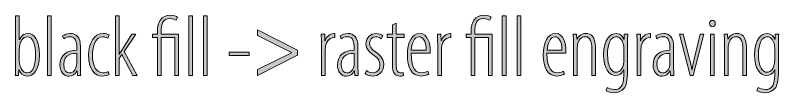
# Model space of a CAD drawing. Header units: inches. Extents: x 7 to 387, y -180 to -7.
# Drawn here: x 345.94 to 377.49, y -166.28 to -163.07 of the extents above; entities that cross this region are included whole.
import ezdxf

# ---------------------------------------------------------------- set-up
doc = ezdxf.new("R2010")
doc.units = ezdxf.units.IN
doc.header["$MEASUREMENT"] = 0
doc.layers.add('Layer 1', color=7, linetype='Continuous')

# ---------------------------------------------------------------- blocks, each defined once
blk = doc.blocks.new('block 222')
at = {"layer": 'Layer 1', "true_color": 0xffffff}
h = blk.add_hatch(color=7, dxfattribs=at)
h.dxf.hatch_style = 2
edge = h.paths.add_edge_path()
edge.add_spline(control_points=[(345.938, -165.564), (345.941, -165.499), (345.952, -165.299), (345.952, -165.214), (345.952, -165.214), (345.952, -163.094), (345.952, -163.094), (345.952, -163.094), (346.105, -163.094), (346.105, -163.094), (346.105, -163.094), (346.105, -164.068), (346.105, -164.068), (346.105, -164.068), (346.112, -164.068), (346.112, -164.068), (346.205, -163.868), (346.344, -163.822), (346.476, -163.822), (346.705, -163.822), (346.937, -164.082), (346.937, -164.707), (346.937, -165.339), (346.669, -165.592), (346.441, -165.592), (346.233, -165.592), (346.148, -165.456), (346.098, -165.324), (346.098, -165.324), (346.084, -165.324), (346.084, -165.324), (346.084, -165.324), (346.069, -165.564), (346.069, -165.564), (346.069, -165.564), (345.938, -165.564), (345.938, -165.564)], knot_values=[0, 0, 0, 0, 1, 1, 1, 2, 2, 2, 3, 3, 3, 4, 4, 4, 5, 5, 5, 6, 6, 6, 7, 7, 7, 8, 8, 8, 9, 9, 9, 10, 10, 10, 11, 11, 11, 12, 12, 12, 12], degree=3, periodic=1)
edge = h.paths.add_edge_path()
edge.add_spline(control_points=[(346.105, -164.964), (346.105, -165), (346.105, -165.035), (346.112, -165.067), (346.191, -165.403), (346.341, -165.456), (346.43, -165.456), (346.69, -165.456), (346.776, -165.092), (346.776, -164.707), (346.776, -164.332), (346.687, -163.958), (346.423, -163.958), (346.262, -163.958), (346.13, -164.168), (346.109, -164.357), (346.105, -164.4), (346.105, -164.439), (346.105, -164.482), (346.105, -164.482), (346.105, -164.964), (346.105, -164.964)], knot_values=[0, 0, 0, 0, 1, 1, 1, 2, 2, 2, 3, 3, 3, 4, 4, 4, 5, 5, 5, 6, 6, 6, 7, 7, 7, 7], degree=3, periodic=1)
h = blk.add_hatch(color=7, dxfattribs=at)
h.dxf.hatch_style = 2
h.paths.add_polyline_path([(347.272, -163.094), (347.425, -163.094), (347.425, -165.564), (347.272, -165.564)])
h = blk.add_hatch(color=7, dxfattribs=at)
h.dxf.hatch_style = 2
edge = h.paths.add_edge_path()
edge.add_spline(control_points=[(350.234, -164.675), (350.234, -164.675), (350.241, -164.675), (350.241, -164.675), (350.273, -164.625), (350.305, -164.564), (350.337, -164.511), (350.337, -164.511), (350.751, -163.85), (350.751, -163.85), (350.751, -163.85), (350.919, -163.85), (350.919, -163.85), (350.919, -163.85), (350.444, -164.571), (350.444, -164.571), (350.444, -164.571), (350.973, -165.564), (350.973, -165.564), (350.973, -165.564), (350.798, -165.564), (350.798, -165.564), (350.798, -165.564), (350.344, -164.689), (350.344, -164.689), (350.344, -164.689), (350.234, -164.857), (350.234, -164.857), (350.234, -164.857), (350.234, -165.564), (350.234, -165.564), (350.234, -165.564), (350.08, -165.564), (350.08, -165.564), (350.08, -165.564), (350.08, -163.094), (350.08, -163.094), (350.08, -163.094), (350.234, -163.094), (350.234, -163.094), (350.234, -163.094), (350.234, -164.675), (350.234, -164.675)], knot_values=[0, 0, 0, 0, 1, 1, 1, 2, 2, 2, 3, 3, 3, 4, 4, 4, 5, 5, 5, 6, 6, 6, 7, 7, 7, 8, 8, 8, 9, 9, 9, 10, 10, 10, 11, 11, 11, 12, 12, 12, 13, 13, 13, 14, 14, 14, 14], degree=3, periodic=1)
h = blk.add_hatch(color=7, dxfattribs=at)
h.dxf.hatch_style = 2
edge = h.paths.add_edge_path()
edge.add_spline(control_points=[(351.815, -165.564), (351.815, -165.564), (351.815, -163.983), (351.815, -163.983), (351.815, -163.983), (351.607, -163.983), (351.607, -163.983), (351.607, -163.983), (351.607, -163.85), (351.607, -163.85), (351.607, -163.85), (351.815, -163.85), (351.815, -163.85), (351.815, -163.85), (351.815, -163.722), (351.815, -163.722), (351.815, -163.362), (351.968, -163.065), (352.353, -163.065), (352.486, -163.065), (352.6, -163.115), (352.643, -163.155), (352.643, -163.155), (352.586, -163.276), (352.586, -163.276), (352.539, -163.247), (352.439, -163.201), (352.329, -163.201), (352.036, -163.201), (351.968, -163.422), (351.968, -163.747), (351.968, -163.747), (351.968, -163.85), (351.968, -163.85), (351.968, -163.85), (352.685, -163.85), (352.685, -163.85), (352.685, -163.85), (352.685, -165.564), (352.685, -165.564), (352.685, -165.564), (352.532, -165.564), (352.532, -165.564), (352.532, -165.564), (352.532, -163.983), (352.532, -163.983), (352.532, -163.983), (351.968, -163.983), (351.968, -163.983), (351.968, -163.983), (351.968, -165.564), (351.968, -165.564), (351.968, -165.564), (351.815, -165.564), (351.815, -165.564)], knot_values=[0, 0, 0, 0, 1, 1, 1, 2, 2, 2, 3, 3, 3, 4, 4, 4, 5, 5, 5, 6, 6, 6, 7, 7, 7, 8, 8, 8, 9, 9, 9, 10, 10, 10, 11, 11, 11, 12, 12, 12, 13, 13, 13, 14, 14, 14, 15, 15, 15, 16, 16, 16, 17, 17, 17, 18, 18, 18, 18], degree=3, periodic=1)
h = blk.add_hatch(color=7, dxfattribs=at)
h.dxf.hatch_style = 2
h.paths.add_polyline_path([(353.106, -163.094), (353.26, -163.094), (353.26, -165.564), (353.106, -165.564)])
h = blk.add_hatch(color=7, dxfattribs=at)
h.dxf.hatch_style = 2
h.paths.add_polyline_path([(353.716, -163.094), (353.87, -163.094), (353.87, -165.564), (353.716, -165.564)])
h = blk.add_hatch(color=7, dxfattribs=at)
h.dxf.hatch_style = 2
edge = h.paths.add_edge_path()
edge.add_spline(control_points=[(364.775, -165.564), (364.775, -165.564), (364.775, -163.983), (364.775, -163.983), (364.775, -163.983), (364.568, -163.983), (364.568, -163.983), (364.568, -163.983), (364.568, -163.85), (364.568, -163.85), (364.568, -163.85), (364.775, -163.85), (364.775, -163.85), (364.775, -163.85), (364.775, -163.722), (364.775, -163.722), (364.775, -163.362), (364.928, -163.065), (365.314, -163.065), (365.446, -163.065), (365.56, -163.115), (365.603, -163.155), (365.603, -163.155), (365.546, -163.276), (365.546, -163.276), (365.499, -163.247), (365.399, -163.201), (365.289, -163.201), (364.996, -163.201), (364.928, -163.422), (364.928, -163.747), (364.928, -163.747), (364.928, -163.85), (364.928, -163.85), (364.928, -163.85), (365.646, -163.85), (365.646, -163.85), (365.646, -163.85), (365.646, -165.564), (365.646, -165.564), (365.646, -165.564), (365.492, -165.564), (365.492, -165.564), (365.492, -165.564), (365.492, -163.983), (365.492, -163.983), (365.492, -163.983), (364.928, -163.983), (364.928, -163.983), (364.928, -163.983), (364.928, -165.564), (364.928, -165.564), (364.928, -165.564), (364.775, -165.564), (364.775, -165.564)], knot_values=[0, 0, 0, 0, 1, 1, 1, 2, 2, 2, 3, 3, 3, 4, 4, 4, 5, 5, 5, 6, 6, 6, 7, 7, 7, 8, 8, 8, 9, 9, 9, 10, 10, 10, 11, 11, 11, 12, 12, 12, 13, 13, 13, 14, 14, 14, 15, 15, 15, 16, 16, 16, 17, 17, 17, 18, 18, 18, 18], degree=3, periodic=1)
h = blk.add_hatch(color=7, dxfattribs=at)
h.dxf.hatch_style = 2
h.paths.add_polyline_path([(366.066, -163.094), (366.22, -163.094), (366.22, -165.564), (366.066, -165.564)])
h = blk.add_hatch(color=7, dxfattribs=at)
h.dxf.hatch_style = 2
h.paths.add_polyline_path([(366.677, -163.094), (366.83, -163.094), (366.83, -165.564), (366.677, -165.564)])
h = blk.add_hatch(color=7, dxfattribs=at)
h.dxf.hatch_style = 2
edge = h.paths.add_edge_path()
edge.add_spline(control_points=[(361.681, -163.397), (361.681, -163.397), (361.681, -163.85), (361.681, -163.85), (361.681, -163.85), (362.006, -163.85), (362.006, -163.85), (362.006, -163.85), (362.006, -163.983), (362.006, -163.983), (362.006, -163.983), (361.681, -163.983), (361.681, -163.983), (361.681, -163.983), (361.681, -165.15), (361.681, -165.15), (361.681, -165.389), (361.759, -165.453), (361.863, -165.453), (361.906, -165.453), (361.942, -165.449), (361.967, -165.442), (361.967, -165.442), (361.984, -165.56), (361.984, -165.56), (361.945, -165.578), (361.902, -165.585), (361.831, -165.585), (361.738, -165.585), (361.656, -165.556), (361.603, -165.485), (361.549, -165.414), (361.528, -165.31), (361.528, -165.092), (361.528, -165.092), (361.528, -163.983), (361.528, -163.983), (361.528, -163.983), (361.313, -163.983), (361.313, -163.983), (361.313, -163.983), (361.313, -163.85), (361.313, -163.85), (361.313, -163.85), (361.528, -163.85), (361.528, -163.85), (361.528, -163.85), (361.528, -163.458), (361.528, -163.458), (361.528, -163.458), (361.681, -163.397), (361.681, -163.397)], knot_values=[0, 0, 0, 0, 1, 1, 1, 2, 2, 2, 3, 3, 3, 4, 4, 4, 5, 5, 5, 6, 6, 6, 7, 7, 7, 8, 8, 8, 9, 9, 9, 10, 10, 10, 11, 11, 11, 12, 12, 12, 13, 13, 13, 14, 14, 14, 15, 15, 15, 16, 16, 16, 17, 17, 17, 17], degree=3, periodic=1)
h = blk.add_hatch(color=7, dxfattribs=at)
h.dxf.hatch_style = 2
edge = h.paths.add_edge_path()
edge.add_spline(control_points=[(374.866, -163.412), (374.866, -163.494), (374.827, -163.544), (374.745, -163.544), (374.68, -163.544), (374.634, -163.494), (374.634, -163.412), (374.634, -163.333), (374.68, -163.279), (374.748, -163.279), (374.827, -163.279), (374.866, -163.333), (374.866, -163.412)], knot_values=[0, 0, 0, 0, 1, 1, 1, 2, 2, 2, 3, 3, 3, 4, 4, 4, 4], degree=3, periodic=1)
h.paths.add_polyline_path([(374.673, -165.564), (374.673, -163.85), (374.827, -163.85), (374.827, -165.564)])
h = blk.add_hatch(color=7, dxfattribs=at)
h.dxf.hatch_style = 2
h.paths.add_polyline_path([(357.599, -164.714), (355.943, -165.564), (355.943, -165.317), (357.349, -164.618), (357.349, -164.611), (355.943, -163.911), (355.943, -163.665), (357.599, -164.514)])
h = blk.add_hatch(color=7, dxfattribs=at)
h.dxf.hatch_style = 2
edge = h.paths.add_edge_path()
edge.add_spline(control_points=[(348.503, -165.564), (348.503, -165.564), (348.489, -165.374), (348.489, -165.374), (348.489, -165.374), (348.478, -165.374), (348.478, -165.374), (348.414, -165.507), (348.303, -165.592), (348.157, -165.592), (347.946, -165.592), (347.779, -165.414), (347.779, -165.121), (347.779, -164.707), (348.089, -164.514), (348.478, -164.511), (348.478, -164.511), (348.478, -164.446), (348.478, -164.446), (348.478, -164.154), (348.432, -163.958), (348.182, -163.958), (348.097, -163.958), (348.007, -163.99), (347.939, -164.04), (347.939, -164.04), (347.896, -163.922), (347.896, -163.922), (347.954, -163.872), (348.086, -163.822), (348.214, -163.822), (348.446, -163.822), (348.632, -163.958), (348.632, -164.368), (348.632, -164.368), (348.632, -165.178), (348.632, -165.178), (348.632, -165.303), (348.632, -165.456), (348.646, -165.564), (348.646, -165.564), (348.503, -165.564), (348.503, -165.564)], knot_values=[0, 0, 0, 0, 1, 1, 1, 2, 2, 2, 3, 3, 3, 4, 4, 4, 5, 5, 5, 6, 6, 6, 7, 7, 7, 8, 8, 8, 9, 9, 9, 10, 10, 10, 11, 11, 11, 12, 12, 12, 13, 13, 13, 14, 14, 14, 14], degree=3, periodic=1)
edge = h.paths.add_edge_path()
edge.add_spline(control_points=[(348.478, -164.643), (348.346, -164.643), (347.939, -164.654), (347.939, -165.11), (347.939, -165.367), (348.064, -165.456), (348.179, -165.456), (348.325, -165.456), (348.439, -165.339), (348.471, -165.132), (348.478, -165.092), (348.478, -165.053), (348.478, -165.021), (348.478, -165.021), (348.478, -164.643), (348.478, -164.643)], knot_values=[0, 0, 0, 0, 1, 1, 1, 2, 2, 2, 3, 3, 3, 4, 4, 4, 5, 5, 5, 5], degree=3, periodic=1)
h = blk.add_hatch(color=7, dxfattribs=at)
h.dxf.hatch_style = 2
edge = h.paths.add_edge_path()
edge.add_spline(control_points=[(349.816, -165.514), (349.749, -165.556), (349.652, -165.585), (349.538, -165.585), (349.202, -165.585), (348.967, -165.282), (348.967, -164.711), (348.967, -164.243), (349.178, -163.822), (349.577, -163.822), (349.659, -163.822), (349.759, -163.847), (349.813, -163.883), (349.813, -163.883), (349.763, -164.018), (349.763, -164.018), (349.727, -163.997), (349.652, -163.961), (349.552, -163.961), (349.245, -163.961), (349.128, -164.361), (349.128, -164.721), (349.128, -165.178), (349.295, -165.449), (349.567, -165.449), (349.645, -165.449), (349.713, -165.431), (349.781, -165.396), (349.781, -165.396), (349.816, -165.514), (349.816, -165.514)], knot_values=[0, 0, 0, 0, 1, 1, 1, 2, 2, 2, 3, 3, 3, 4, 4, 4, 5, 5, 5, 6, 6, 6, 7, 7, 7, 8, 8, 8, 9, 9, 9, 10, 10, 10, 10], degree=3, periodic=1)
h = blk.add_hatch(color=7, dxfattribs=at)
h.dxf.hatch_style = 2
edge = h.paths.add_edge_path()
edge.add_spline(control_points=[(358.594, -164.247), (358.594, -164.118), (358.584, -163.958), (358.58, -163.85), (358.58, -163.85), (358.726, -163.85), (358.726, -163.85), (358.726, -163.85), (358.734, -164.129), (358.734, -164.129), (358.734, -164.129), (358.741, -164.129), (358.741, -164.129), (358.784, -163.979), (358.933, -163.822), (359.112, -163.822), (359.123, -163.822), (359.133, -163.822), (359.144, -163.822), (359.144, -163.822), (359.144, -163.99), (359.144, -163.99), (359.137, -163.99), (359.126, -163.99), (359.115, -163.99), (358.894, -163.99), (358.766, -164.207), (358.752, -164.418), (358.748, -164.468), (358.748, -164.514), (358.748, -164.564), (358.748, -164.564), (358.748, -165.564), (358.748, -165.564), (358.748, -165.564), (358.594, -165.564), (358.594, -165.564), (358.594, -165.564), (358.594, -164.247), (358.594, -164.247)], knot_values=[0, 0, 0, 0, 1, 1, 1, 2, 2, 2, 3, 3, 3, 4, 4, 4, 5, 5, 5, 6, 6, 6, 7, 7, 7, 8, 8, 8, 9, 9, 9, 10, 10, 10, 11, 11, 11, 12, 12, 12, 13, 13, 13, 13], degree=3, periodic=1)
h = blk.add_hatch(color=7, dxfattribs=at)
h.dxf.hatch_style = 2
edge = h.paths.add_edge_path()
edge.add_spline(control_points=[(359.972, -165.564), (359.972, -165.564), (359.958, -165.374), (359.958, -165.374), (359.958, -165.374), (359.947, -165.374), (359.947, -165.374), (359.883, -165.507), (359.772, -165.592), (359.626, -165.592), (359.415, -165.592), (359.248, -165.414), (359.248, -165.121), (359.248, -164.707), (359.558, -164.514), (359.947, -164.511), (359.947, -164.511), (359.947, -164.446), (359.947, -164.446), (359.947, -164.154), (359.901, -163.958), (359.651, -163.958), (359.565, -163.958), (359.476, -163.99), (359.408, -164.04), (359.408, -164.04), (359.365, -163.922), (359.365, -163.922), (359.422, -163.872), (359.554, -163.822), (359.683, -163.822), (359.915, -163.822), (360.1, -163.958), (360.1, -164.368), (360.1, -164.368), (360.1, -165.178), (360.1, -165.178), (360.1, -165.303), (360.1, -165.456), (360.114, -165.564), (360.114, -165.564), (359.972, -165.564), (359.972, -165.564)], knot_values=[0, 0, 0, 0, 1, 1, 1, 2, 2, 2, 3, 3, 3, 4, 4, 4, 5, 5, 5, 6, 6, 6, 7, 7, 7, 8, 8, 8, 9, 9, 9, 10, 10, 10, 11, 11, 11, 12, 12, 12, 13, 13, 13, 14, 14, 14, 14], degree=3, periodic=1)
edge = h.paths.add_edge_path()
edge.add_spline(control_points=[(359.947, -164.643), (359.815, -164.643), (359.408, -164.654), (359.408, -165.11), (359.408, -165.367), (359.533, -165.456), (359.647, -165.456), (359.793, -165.456), (359.908, -165.339), (359.94, -165.132), (359.947, -165.092), (359.947, -165.053), (359.947, -165.021), (359.947, -165.021), (359.947, -164.643), (359.947, -164.643)], knot_values=[0, 0, 0, 0, 1, 1, 1, 2, 2, 2, 3, 3, 3, 4, 4, 4, 5, 5, 5, 5], degree=3, periodic=1)
h = blk.add_hatch(color=7, dxfattribs=at)
h.dxf.hatch_style = 2
edge = h.paths.add_edge_path()
edge.add_spline(control_points=[(360.453, -165.36), (360.511, -165.399), (360.603, -165.449), (360.71, -165.449), (360.889, -165.449), (361.007, -165.328), (361.007, -165.139), (361.007, -164.985), (360.96, -164.871), (360.775, -164.739), (360.585, -164.604), (360.429, -164.475), (360.429, -164.254), (360.429, -163.993), (360.628, -163.822), (360.846, -163.822), (360.974, -163.822), (361.067, -163.872), (361.125, -163.915), (361.125, -163.915), (361.056, -164.04), (361.056, -164.04), (360.992, -163.99), (360.925, -163.958), (360.835, -163.958), (360.671, -163.958), (360.582, -164.09), (360.582, -164.222), (360.582, -164.361), (360.628, -164.439), (360.803, -164.568), (360.967, -164.686), (361.164, -164.828), (361.164, -165.096), (361.164, -165.435), (360.939, -165.585), (360.703, -165.585), (360.589, -165.585), (360.468, -165.546), (360.396, -165.485), (360.396, -165.485), (360.453, -165.36), (360.453, -165.36)], knot_values=[0, 0, 0, 0, 1, 1, 1, 2, 2, 2, 3, 3, 3, 4, 4, 4, 5, 5, 5, 6, 6, 6, 7, 7, 7, 8, 8, 8, 9, 9, 9, 10, 10, 10, 11, 11, 11, 12, 12, 12, 13, 13, 13, 14, 14, 14, 14], degree=3, periodic=1)
h = blk.add_hatch(color=7, dxfattribs=at)
h.dxf.hatch_style = 2
edge = h.paths.add_edge_path()
edge.add_spline(control_points=[(362.298, -164.643), (362.298, -165.332), (362.537, -165.449), (362.73, -165.449), (362.841, -165.449), (362.93, -165.421), (362.987, -165.381), (362.987, -165.381), (363.023, -165.499), (363.023, -165.499), (362.941, -165.556), (362.816, -165.585), (362.702, -165.585), (362.327, -165.585), (362.141, -165.232), (362.141, -164.714), (362.141, -164.172), (362.338, -163.822), (362.651, -163.822), (362.99, -163.822), (363.083, -164.239), (363.083, -164.543), (363.083, -164.575), (363.083, -164.607), (363.083, -164.643), (363.083, -164.643), (362.298, -164.643), (362.298, -164.643)], knot_values=[0, 0, 0, 0, 1, 1, 1, 2, 2, 2, 3, 3, 3, 4, 4, 4, 5, 5, 5, 6, 6, 6, 7, 7, 7, 8, 8, 8, 9, 9, 9, 9], degree=3, periodic=1)
edge = h.paths.add_edge_path()
edge.add_spline(control_points=[(362.919, -164.518), (362.926, -164.097), (362.751, -163.958), (362.627, -163.958), (362.427, -163.958), (362.32, -164.243), (362.302, -164.518), (362.302, -164.518), (362.919, -164.518), (362.919, -164.518)], knot_values=[0, 0, 0, 0, 1, 1, 1, 2, 2, 2, 3, 3, 3, 3], degree=3, periodic=1)
h = blk.add_hatch(color=7, dxfattribs=at)
h.dxf.hatch_style = 2
edge = h.paths.add_edge_path()
edge.add_spline(control_points=[(363.394, -164.247), (363.394, -164.118), (363.383, -163.958), (363.38, -163.85), (363.38, -163.85), (363.526, -163.85), (363.526, -163.85), (363.526, -163.85), (363.533, -164.129), (363.533, -164.129), (363.533, -164.129), (363.54, -164.129), (363.54, -164.129), (363.583, -163.979), (363.733, -163.822), (363.911, -163.822), (363.922, -163.822), (363.933, -163.822), (363.943, -163.822), (363.943, -163.822), (363.943, -163.99), (363.943, -163.99), (363.936, -163.99), (363.925, -163.99), (363.915, -163.99), (363.694, -163.99), (363.565, -164.207), (363.551, -164.418), (363.547, -164.468), (363.547, -164.514), (363.547, -164.564), (363.547, -164.564), (363.547, -165.564), (363.547, -165.564), (363.547, -165.564), (363.394, -165.564), (363.394, -165.564), (363.394, -165.564), (363.394, -164.247), (363.394, -164.247)], knot_values=[0, 0, 0, 0, 1, 1, 1, 2, 2, 2, 3, 3, 3, 4, 4, 4, 5, 5, 5, 6, 6, 6, 7, 7, 7, 8, 8, 8, 9, 9, 9, 10, 10, 10, 11, 11, 11, 12, 12, 12, 13, 13, 13, 13], degree=3, periodic=1)
h = blk.add_hatch(color=7, dxfattribs=at)
h.dxf.hatch_style = 2
edge = h.paths.add_edge_path()
edge.add_spline(control_points=[(367.911, -164.643), (367.911, -165.332), (368.15, -165.449), (368.343, -165.449), (368.454, -165.449), (368.543, -165.421), (368.6, -165.381), (368.6, -165.381), (368.636, -165.499), (368.636, -165.499), (368.554, -165.556), (368.429, -165.585), (368.314, -165.585), (367.94, -165.585), (367.754, -165.232), (367.754, -164.714), (367.754, -164.172), (367.951, -163.822), (368.265, -163.822), (368.604, -163.822), (368.697, -164.239), (368.697, -164.543), (368.697, -164.575), (368.697, -164.607), (368.697, -164.643), (368.697, -164.643), (367.911, -164.643), (367.911, -164.643)], knot_values=[0, 0, 0, 0, 1, 1, 1, 2, 2, 2, 3, 3, 3, 4, 4, 4, 5, 5, 5, 6, 6, 6, 7, 7, 7, 8, 8, 8, 9, 9, 9, 9], degree=3, periodic=1)
edge = h.paths.add_edge_path()
edge.add_spline(control_points=[(368.532, -164.518), (368.539, -164.097), (368.365, -163.958), (368.24, -163.958), (368.04, -163.958), (367.933, -164.243), (367.915, -164.518), (367.915, -164.518), (368.532, -164.518), (368.532, -164.518)], knot_values=[0, 0, 0, 0, 1, 1, 1, 2, 2, 2, 3, 3, 3, 3], degree=3, periodic=1)
h = blk.add_hatch(color=7, dxfattribs=at)
h.dxf.hatch_style = 2
edge = h.paths.add_edge_path()
edge.add_spline(control_points=[(369.01, -164.247), (369.01, -164.036), (368.999, -163.972), (368.996, -163.85), (368.996, -163.85), (369.135, -163.85), (369.135, -163.85), (369.135, -163.85), (369.142, -164.061), (369.142, -164.061), (369.142, -164.061), (369.15, -164.061), (369.15, -164.061), (369.214, -163.922), (369.346, -163.822), (369.528, -163.822), (369.71, -163.822), (369.917, -163.943), (369.917, -164.379), (369.917, -164.379), (369.917, -165.564), (369.917, -165.564), (369.917, -165.564), (369.763, -165.564), (369.763, -165.564), (369.763, -165.564), (369.763, -164.439), (369.763, -164.439), (369.763, -164.197), (369.72, -163.954), (369.481, -163.954), (369.342, -163.954), (369.207, -164.075), (369.171, -164.311), (369.164, -164.357), (369.164, -164.407), (369.164, -164.461), (369.164, -164.461), (369.164, -165.564), (369.164, -165.564), (369.164, -165.564), (369.01, -165.564), (369.01, -165.564), (369.01, -165.564), (369.01, -164.247), (369.01, -164.247)], knot_values=[0, 0, 0, 0, 1, 1, 1, 2, 2, 2, 3, 3, 3, 4, 4, 4, 5, 5, 5, 6, 6, 6, 7, 7, 7, 8, 8, 8, 9, 9, 9, 10, 10, 10, 11, 11, 11, 12, 12, 12, 13, 13, 13, 14, 14, 14, 15, 15, 15, 15], degree=3, periodic=1)
h = blk.add_hatch(color=7, dxfattribs=at)
h.dxf.hatch_style = 2
edge = h.paths.add_edge_path()
edge.add_spline(control_points=[(371.251, -163.85), (371.248, -163.943), (371.237, -164.079), (371.237, -164.379), (371.237, -164.379), (371.237, -165.324), (371.237, -165.324), (371.237, -165.828), (371.187, -165.981), (371.091, -166.099), (371.002, -166.213), (370.851, -166.277), (370.698, -166.277), (370.559, -166.277), (370.424, -166.238), (370.352, -166.192), (370.352, -166.192), (370.402, -166.063), (370.402, -166.063), (370.459, -166.095), (370.577, -166.142), (370.716, -166.142), (370.923, -166.142), (371.084, -166.017), (371.084, -165.549), (371.084, -165.549), (371.084, -165.332), (371.084, -165.332), (371.084, -165.332), (371.076, -165.332), (371.076, -165.332), (371.02, -165.481), (370.891, -165.564), (370.737, -165.564), (370.484, -165.564), (370.252, -165.271), (370.252, -164.707), (370.252, -164.036), (370.555, -163.822), (370.769, -163.822), (370.98, -163.822), (371.048, -163.972), (371.091, -164.054), (371.091, -164.054), (371.098, -164.054), (371.098, -164.054), (371.098, -164.054), (371.105, -163.85), (371.105, -163.85), (371.105, -163.85), (371.251, -163.85), (371.251, -163.85)], knot_values=[0, 0, 0, 0, 1, 1, 1, 2, 2, 2, 3, 3, 3, 4, 4, 4, 5, 5, 5, 6, 6, 6, 7, 7, 7, 8, 8, 8, 9, 9, 9, 10, 10, 10, 11, 11, 11, 12, 12, 12, 13, 13, 13, 14, 14, 14, 15, 15, 15, 16, 16, 16, 17, 17, 17, 17], degree=3, periodic=1)
edge = h.paths.add_edge_path()
edge.add_spline(control_points=[(371.084, -164.418), (371.084, -164.375), (371.084, -164.332), (371.073, -164.293), (371.037, -164.15), (370.966, -163.958), (370.763, -163.958), (370.545, -163.958), (370.413, -164.25), (370.413, -164.693), (370.413, -165.207), (370.58, -165.428), (370.766, -165.428), (370.866, -165.428), (371.002, -165.385), (371.069, -165.107), (371.084, -165.042), (371.084, -164.989), (371.084, -164.939), (371.084, -164.939), (371.084, -164.418), (371.084, -164.418)], knot_values=[0, 0, 0, 0, 1, 1, 1, 2, 2, 2, 3, 3, 3, 4, 4, 4, 5, 5, 5, 6, 6, 6, 7, 7, 7, 7], degree=3, periodic=1)
h = blk.add_hatch(color=7, dxfattribs=at)
h.dxf.hatch_style = 2
edge = h.paths.add_edge_path()
edge.add_spline(control_points=[(371.64, -164.247), (371.64, -164.118), (371.629, -163.958), (371.626, -163.85), (371.626, -163.85), (371.772, -163.85), (371.772, -163.85), (371.772, -163.85), (371.78, -164.129), (371.78, -164.129), (371.78, -164.129), (371.786, -164.129), (371.786, -164.129), (371.829, -163.979), (371.979, -163.822), (372.158, -163.822), (372.168, -163.822), (372.179, -163.822), (372.19, -163.822), (372.19, -163.822), (372.19, -163.99), (372.19, -163.99), (372.183, -163.99), (372.172, -163.99), (372.161, -163.99), (371.94, -163.99), (371.811, -164.207), (371.797, -164.418), (371.794, -164.468), (371.794, -164.514), (371.794, -164.564), (371.794, -164.564), (371.794, -165.564), (371.794, -165.564), (371.794, -165.564), (371.64, -165.564), (371.64, -165.564), (371.64, -165.564), (371.64, -164.247), (371.64, -164.247)], knot_values=[0, 0, 0, 0, 1, 1, 1, 2, 2, 2, 3, 3, 3, 4, 4, 4, 5, 5, 5, 6, 6, 6, 7, 7, 7, 8, 8, 8, 9, 9, 9, 10, 10, 10, 11, 11, 11, 12, 12, 12, 13, 13, 13, 13], degree=3, periodic=1)
h = blk.add_hatch(color=7, dxfattribs=at)
h.dxf.hatch_style = 2
edge = h.paths.add_edge_path()
edge.add_spline(control_points=[(373.018, -165.564), (373.018, -165.564), (373.003, -165.374), (373.003, -165.374), (373.003, -165.374), (372.993, -165.374), (372.993, -165.374), (372.928, -165.507), (372.818, -165.592), (372.671, -165.592), (372.461, -165.592), (372.293, -165.414), (372.293, -165.121), (372.293, -164.707), (372.604, -164.514), (372.993, -164.511), (372.993, -164.511), (372.993, -164.446), (372.993, -164.446), (372.993, -164.154), (372.946, -163.958), (372.697, -163.958), (372.611, -163.958), (372.522, -163.99), (372.454, -164.04), (372.454, -164.04), (372.411, -163.922), (372.411, -163.922), (372.468, -163.872), (372.6, -163.822), (372.728, -163.822), (372.961, -163.822), (373.146, -163.958), (373.146, -164.368), (373.146, -164.368), (373.146, -165.178), (373.146, -165.178), (373.146, -165.303), (373.146, -165.456), (373.16, -165.564), (373.16, -165.564), (373.018, -165.564), (373.018, -165.564)], knot_values=[0, 0, 0, 0, 1, 1, 1, 2, 2, 2, 3, 3, 3, 4, 4, 4, 5, 5, 5, 6, 6, 6, 7, 7, 7, 8, 8, 8, 9, 9, 9, 10, 10, 10, 11, 11, 11, 12, 12, 12, 13, 13, 13, 14, 14, 14, 14], degree=3, periodic=1)
edge = h.paths.add_edge_path()
edge.add_spline(control_points=[(372.993, -164.643), (372.861, -164.643), (372.454, -164.654), (372.454, -165.11), (372.454, -165.367), (372.579, -165.456), (372.693, -165.456), (372.839, -165.456), (372.954, -165.339), (372.985, -165.132), (372.993, -165.092), (372.993, -165.053), (372.993, -165.021), (372.993, -165.021), (372.993, -164.643), (372.993, -164.643)], knot_values=[0, 0, 0, 0, 1, 1, 1, 2, 2, 2, 3, 3, 3, 4, 4, 4, 5, 5, 5, 5], degree=3, periodic=1)
h = blk.add_hatch(color=7, dxfattribs=at)
h.dxf.hatch_style = 2
edge = h.paths.add_edge_path()
edge.add_spline(control_points=[(373.546, -163.85), (373.546, -163.85), (373.817, -164.935), (373.817, -164.935), (373.842, -165.028), (373.874, -165.182), (373.896, -165.314), (373.896, -165.314), (373.906, -165.314), (373.906, -165.314), (373.924, -165.192), (373.956, -165.046), (373.981, -164.935), (373.981, -164.935), (374.241, -163.85), (374.241, -163.85), (374.241, -163.85), (374.399, -163.85), (374.399, -163.85), (374.399, -163.85), (373.956, -165.564), (373.956, -165.564), (373.956, -165.564), (373.828, -165.564), (373.828, -165.564), (373.828, -165.564), (373.392, -163.85), (373.392, -163.85), (373.392, -163.85), (373.546, -163.85), (373.546, -163.85)], knot_values=[0, 0, 0, 0, 1, 1, 1, 2, 2, 2, 3, 3, 3, 4, 4, 4, 5, 5, 5, 6, 6, 6, 7, 7, 7, 8, 8, 8, 9, 9, 9, 10, 10, 10, 10], degree=3, periodic=1)
h = blk.add_hatch(color=7, dxfattribs=at)
h.dxf.hatch_style = 2
edge = h.paths.add_edge_path()
edge.add_spline(control_points=[(375.248, -164.247), (375.248, -164.036), (375.237, -163.972), (375.234, -163.85), (375.234, -163.85), (375.373, -163.85), (375.373, -163.85), (375.373, -163.85), (375.38, -164.061), (375.38, -164.061), (375.38, -164.061), (375.387, -164.061), (375.387, -164.061), (375.451, -163.922), (375.583, -163.822), (375.766, -163.822), (375.947, -163.822), (376.154, -163.943), (376.154, -164.379), (376.154, -164.379), (376.154, -165.564), (376.154, -165.564), (376.154, -165.564), (376.001, -165.564), (376.001, -165.564), (376.001, -165.564), (376.001, -164.439), (376.001, -164.439), (376.001, -164.197), (375.958, -163.954), (375.719, -163.954), (375.579, -163.954), (375.444, -164.075), (375.409, -164.311), (375.401, -164.357), (375.401, -164.407), (375.401, -164.461), (375.401, -164.461), (375.401, -165.564), (375.401, -165.564), (375.401, -165.564), (375.248, -165.564), (375.248, -165.564), (375.248, -165.564), (375.248, -164.247), (375.248, -164.247)], knot_values=[0, 0, 0, 0, 1, 1, 1, 2, 2, 2, 3, 3, 3, 4, 4, 4, 5, 5, 5, 6, 6, 6, 7, 7, 7, 8, 8, 8, 9, 9, 9, 10, 10, 10, 11, 11, 11, 12, 12, 12, 13, 13, 13, 14, 14, 14, 15, 15, 15, 15], degree=3, periodic=1)
h = blk.add_hatch(color=7, dxfattribs=at)
h.dxf.hatch_style = 2
edge = h.paths.add_edge_path()
edge.add_spline(control_points=[(377.489, -163.85), (377.485, -163.943), (377.475, -164.079), (377.475, -164.379), (377.475, -164.379), (377.475, -165.324), (377.475, -165.324), (377.475, -165.828), (377.425, -165.981), (377.328, -166.099), (377.239, -166.213), (377.089, -166.277), (376.935, -166.277), (376.796, -166.277), (376.661, -166.238), (376.59, -166.192), (376.59, -166.192), (376.639, -166.063), (376.639, -166.063), (376.696, -166.095), (376.814, -166.142), (376.953, -166.142), (377.16, -166.142), (377.321, -166.017), (377.321, -165.549), (377.321, -165.549), (377.321, -165.332), (377.321, -165.332), (377.321, -165.332), (377.314, -165.332), (377.314, -165.332), (377.257, -165.481), (377.128, -165.564), (376.975, -165.564), (376.722, -165.564), (376.49, -165.271), (376.49, -164.707), (376.49, -164.036), (376.793, -163.822), (377.007, -163.822), (377.218, -163.822), (377.285, -163.972), (377.328, -164.054), (377.328, -164.054), (377.335, -164.054), (377.335, -164.054), (377.335, -164.054), (377.343, -163.85), (377.343, -163.85), (377.343, -163.85), (377.489, -163.85), (377.489, -163.85)], knot_values=[0, 0, 0, 0, 1, 1, 1, 2, 2, 2, 3, 3, 3, 4, 4, 4, 5, 5, 5, 6, 6, 6, 7, 7, 7, 8, 8, 8, 9, 9, 9, 10, 10, 10, 11, 11, 11, 12, 12, 12, 13, 13, 13, 14, 14, 14, 15, 15, 15, 16, 16, 16, 17, 17, 17, 17], degree=3, periodic=1)
edge = h.paths.add_edge_path()
edge.add_spline(control_points=[(377.321, -164.418), (377.321, -164.375), (377.321, -164.332), (377.31, -164.293), (377.274, -164.15), (377.204, -163.958), (377, -163.958), (376.782, -163.958), (376.65, -164.25), (376.65, -164.693), (376.65, -165.207), (376.818, -165.428), (377.004, -165.428), (377.104, -165.428), (377.239, -165.385), (377.307, -165.107), (377.321, -165.042), (377.321, -164.989), (377.321, -164.939), (377.321, -164.939), (377.321, -164.418), (377.321, -164.418)], knot_values=[0, 0, 0, 0, 1, 1, 1, 2, 2, 2, 3, 3, 3, 4, 4, 4, 5, 5, 5, 6, 6, 6, 7, 7, 7, 7], degree=3, periodic=1)
h = blk.add_hatch(color=7, dxfattribs=at)
h.dxf.hatch_style = 2
h.paths.add_polyline_path([(355.601, -164.596), (355.601, -164.732), (354.776, -164.732), (354.776, -164.596)])
at = {"layer": 'Layer 1', "lineweight": 0}
for points in [[(347.272, -163.094), (347.425, -163.094), (347.425, -165.564), (347.272, -165.564), (347.272, -163.094)], [(353.106, -163.094), (353.26, -163.094), (353.26, -165.564), (353.106, -165.564), (353.106, -163.094)], [(353.716, -163.094), (353.87, -163.094), (353.87, -165.564), (353.716, -165.564), (353.716, -163.094)], [(366.066, -163.094), (366.22, -163.094), (366.22, -165.564), (366.066, -165.564), (366.066, -163.094)], [(366.677, -163.094), (366.83, -163.094), (366.83, -165.564), (366.677, -165.564), (366.677, -163.094)], [(357.599, -164.714), (355.943, -165.564), (355.943, -165.317), (357.349, -164.618), (357.349, -164.611), (355.943, -163.911), (355.943, -163.665), (357.599, -164.514), (357.599, -164.714)], [(374.673, -165.564), (374.673, -163.85), (374.827, -163.85), (374.827, -165.564), (374.673, -165.564)], [(355.601, -164.596), (355.601, -164.732), (354.776, -164.732), (354.776, -164.596), (355.601, -164.596)]]:
    blk.add_lwpolyline(points, dxfattribs=at)
for points, knots in [([(345.938, -165.564), (345.941, -165.499), (345.952, -165.299), (345.952, -165.214), (345.952, -165.214), (345.952, -163.094), (345.952, -163.094), (345.952, -163.094), (346.105, -163.094), (346.105, -163.094), (346.105, -163.094), (346.105, -164.068), (346.105, -164.068), (346.105, -164.068), (346.112, -164.068), (346.112, -164.068), (346.205, -163.868), (346.344, -163.822), (346.476, -163.822), (346.705, -163.822), (346.937, -164.082), (346.937, -164.707), (346.937, -165.339), (346.669, -165.592), (346.441, -165.592), (346.233, -165.592), (346.148, -165.456), (346.098, -165.324), (346.098, -165.324), (346.084, -165.324), (346.084, -165.324), (346.084, -165.324), (346.069, -165.564), (346.069, -165.564), (346.069, -165.564), (345.938, -165.564), (345.938, -165.564)], [0, 0, 0, 0, 1, 1, 1, 2, 2, 2, 3, 3, 3, 4, 4, 4, 5, 5, 5, 6, 6, 6, 7, 7, 7, 8, 8, 8, 9, 9, 9, 10, 10, 10, 11, 11, 11, 12, 12, 12, 12]), ([(350.234, -164.675), (350.234, -164.675), (350.241, -164.675), (350.241, -164.675), (350.273, -164.625), (350.305, -164.564), (350.337, -164.511), (350.337, -164.511), (350.751, -163.85), (350.751, -163.85), (350.751, -163.85), (350.919, -163.85), (350.919, -163.85), (350.919, -163.85), (350.444, -164.571), (350.444, -164.571), (350.444, -164.571), (350.973, -165.564), (350.973, -165.564), (350.973, -165.564), (350.798, -165.564), (350.798, -165.564), (350.798, -165.564), (350.344, -164.689), (350.344, -164.689), (350.344, -164.689), (350.234, -164.857), (350.234, -164.857), (350.234, -164.857), (350.234, -165.564), (350.234, -165.564), (350.234, -165.564), (350.08, -165.564), (350.08, -165.564), (350.08, -165.564), (350.08, -163.094), (350.08, -163.094), (350.08, -163.094), (350.234, -163.094), (350.234, -163.094), (350.234, -163.094), (350.234, -164.675), (350.234, -164.675)], [0, 0, 0, 0, 1, 1, 1, 2, 2, 2, 3, 3, 3, 4, 4, 4, 5, 5, 5, 6, 6, 6, 7, 7, 7, 8, 8, 8, 9, 9, 9, 10, 10, 10, 11, 11, 11, 12, 12, 12, 13, 13, 13, 14, 14, 14, 14]), ([(351.815, -165.564), (351.815, -165.564), (351.815, -163.983), (351.815, -163.983), (351.815, -163.983), (351.607, -163.983), (351.607, -163.983), (351.607, -163.983), (351.607, -163.85), (351.607, -163.85), (351.607, -163.85), (351.815, -163.85), (351.815, -163.85), (351.815, -163.85), (351.815, -163.722), (351.815, -163.722), (351.815, -163.362), (351.968, -163.065), (352.353, -163.065), (352.486, -163.065), (352.6, -163.115), (352.643, -163.155), (352.643, -163.155), (352.586, -163.276), (352.586, -163.276), (352.539, -163.247), (352.439, -163.201), (352.329, -163.201), (352.036, -163.201), (351.968, -163.422), (351.968, -163.747), (351.968, -163.747), (351.968, -163.85), (351.968, -163.85), (351.968, -163.85), (352.685, -163.85), (352.685, -163.85), (352.685, -163.85), (352.685, -165.564), (352.685, -165.564), (352.685, -165.564), (352.532, -165.564), (352.532, -165.564), (352.532, -165.564), (352.532, -163.983), (352.532, -163.983), (352.532, -163.983), (351.968, -163.983), (351.968, -163.983), (351.968, -163.983), (351.968, -165.564), (351.968, -165.564), (351.968, -165.564), (351.815, -165.564), (351.815, -165.564)], [0, 0, 0, 0, 1, 1, 1, 2, 2, 2, 3, 3, 3, 4, 4, 4, 5, 5, 5, 6, 6, 6, 7, 7, 7, 8, 8, 8, 9, 9, 9, 10, 10, 10, 11, 11, 11, 12, 12, 12, 13, 13, 13, 14, 14, 14, 15, 15, 15, 16, 16, 16, 17, 17, 17, 18, 18, 18, 18]), ([(364.775, -165.564), (364.775, -165.564), (364.775, -163.983), (364.775, -163.983), (364.775, -163.983), (364.568, -163.983), (364.568, -163.983), (364.568, -163.983), (364.568, -163.85), (364.568, -163.85), (364.568, -163.85), (364.775, -163.85), (364.775, -163.85), (364.775, -163.85), (364.775, -163.722), (364.775, -163.722), (364.775, -163.362), (364.928, -163.065), (365.314, -163.065), (365.446, -163.065), (365.56, -163.115), (365.603, -163.155), (365.603, -163.155), (365.546, -163.276), (365.546, -163.276), (365.499, -163.247), (365.399, -163.201), (365.289, -163.201), (364.996, -163.201), (364.928, -163.422), (364.928, -163.747), (364.928, -163.747), (364.928, -163.85), (364.928, -163.85), (364.928, -163.85), (365.646, -163.85), (365.646, -163.85), (365.646, -163.85), (365.646, -165.564), (365.646, -165.564), (365.646, -165.564), (365.492, -165.564), (365.492, -165.564), (365.492, -165.564), (365.492, -163.983), (365.492, -163.983), (365.492, -163.983), (364.928, -163.983), (364.928, -163.983), (364.928, -163.983), (364.928, -165.564), (364.928, -165.564), (364.928, -165.564), (364.775, -165.564), (364.775, -165.564)], [0, 0, 0, 0, 1, 1, 1, 2, 2, 2, 3, 3, 3, 4, 4, 4, 5, 5, 5, 6, 6, 6, 7, 7, 7, 8, 8, 8, 9, 9, 9, 10, 10, 10, 11, 11, 11, 12, 12, 12, 13, 13, 13, 14, 14, 14, 15, 15, 15, 16, 16, 16, 17, 17, 17, 18, 18, 18, 18]), ([(361.681, -163.397), (361.681, -163.397), (361.681, -163.85), (361.681, -163.85), (361.681, -163.85), (362.006, -163.85), (362.006, -163.85), (362.006, -163.85), (362.006, -163.983), (362.006, -163.983), (362.006, -163.983), (361.681, -163.983), (361.681, -163.983), (361.681, -163.983), (361.681, -165.15), (361.681, -165.15), (361.681, -165.389), (361.759, -165.453), (361.863, -165.453), (361.906, -165.453), (361.942, -165.449), (361.967, -165.442), (361.967, -165.442), (361.984, -165.56), (361.984, -165.56), (361.945, -165.578), (361.902, -165.585), (361.831, -165.585), (361.738, -165.585), (361.656, -165.556), (361.603, -165.485), (361.549, -165.414), (361.528, -165.31), (361.528, -165.092), (361.528, -165.092), (361.528, -163.983), (361.528, -163.983), (361.528, -163.983), (361.313, -163.983), (361.313, -163.983), (361.313, -163.983), (361.313, -163.85), (361.313, -163.85), (361.313, -163.85), (361.528, -163.85), (361.528, -163.85), (361.528, -163.85), (361.528, -163.458), (361.528, -163.458), (361.528, -163.458), (361.681, -163.397), (361.681, -163.397)], [0, 0, 0, 0, 1, 1, 1, 2, 2, 2, 3, 3, 3, 4, 4, 4, 5, 5, 5, 6, 6, 6, 7, 7, 7, 8, 8, 8, 9, 9, 9, 10, 10, 10, 11, 11, 11, 12, 12, 12, 13, 13, 13, 14, 14, 14, 15, 15, 15, 16, 16, 16, 17, 17, 17, 17]), ([(374.866, -163.412), (374.866, -163.494), (374.827, -163.544), (374.745, -163.544), (374.68, -163.544), (374.634, -163.494), (374.634, -163.412), (374.634, -163.333), (374.68, -163.279), (374.748, -163.279), (374.827, -163.279), (374.866, -163.333), (374.866, -163.412)], [0, 0, 0, 0, 1, 1, 1, 2, 2, 2, 3, 3, 3, 4, 4, 4, 4]), ([(346.105, -164.964), (346.105, -165), (346.105, -165.035), (346.112, -165.067), (346.191, -165.403), (346.341, -165.456), (346.43, -165.456), (346.69, -165.456), (346.776, -165.092), (346.776, -164.707), (346.776, -164.332), (346.687, -163.958), (346.423, -163.958), (346.262, -163.958), (346.13, -164.168), (346.109, -164.357), (346.105, -164.4), (346.105, -164.439), (346.105, -164.482), (346.105, -164.482), (346.105, -164.964), (346.105, -164.964)], [0, 0, 0, 0, 1, 1, 1, 2, 2, 2, 3, 3, 3, 4, 4, 4, 5, 5, 5, 6, 6, 6, 7, 7, 7, 7]), ([(348.503, -165.564), (348.503, -165.564), (348.489, -165.374), (348.489, -165.374), (348.489, -165.374), (348.478, -165.374), (348.478, -165.374), (348.414, -165.507), (348.303, -165.592), (348.157, -165.592), (347.946, -165.592), (347.779, -165.414), (347.779, -165.121), (347.779, -164.707), (348.089, -164.514), (348.478, -164.511), (348.478, -164.511), (348.478, -164.446), (348.478, -164.446), (348.478, -164.154), (348.432, -163.958), (348.182, -163.958), (348.097, -163.958), (348.007, -163.99), (347.939, -164.04), (347.939, -164.04), (347.896, -163.922), (347.896, -163.922), (347.954, -163.872), (348.086, -163.822), (348.214, -163.822), (348.446, -163.822), (348.632, -163.958), (348.632, -164.368), (348.632, -164.368), (348.632, -165.178), (348.632, -165.178), (348.632, -165.303), (348.632, -165.456), (348.646, -165.564), (348.646, -165.564), (348.503, -165.564), (348.503, -165.564)], [0, 0, 0, 0, 1, 1, 1, 2, 2, 2, 3, 3, 3, 4, 4, 4, 5, 5, 5, 6, 6, 6, 7, 7, 7, 8, 8, 8, 9, 9, 9, 10, 10, 10, 11, 11, 11, 12, 12, 12, 13, 13, 13, 14, 14, 14, 14]), ([(349.816, -165.514), (349.749, -165.556), (349.652, -165.585), (349.538, -165.585), (349.202, -165.585), (348.967, -165.282), (348.967, -164.711), (348.967, -164.243), (349.178, -163.822), (349.577, -163.822), (349.659, -163.822), (349.759, -163.847), (349.813, -163.883), (349.813, -163.883), (349.763, -164.018), (349.763, -164.018), (349.727, -163.997), (349.652, -163.961), (349.552, -163.961), (349.245, -163.961), (349.128, -164.361), (349.128, -164.721), (349.128, -165.178), (349.295, -165.449), (349.567, -165.449), (349.645, -165.449), (349.713, -165.431), (349.781, -165.396), (349.781, -165.396), (349.816, -165.514), (349.816, -165.514)], [0, 0, 0, 0, 1, 1, 1, 2, 2, 2, 3, 3, 3, 4, 4, 4, 5, 5, 5, 6, 6, 6, 7, 7, 7, 8, 8, 8, 9, 9, 9, 10, 10, 10, 10]), ([(358.594, -164.247), (358.594, -164.118), (358.584, -163.958), (358.58, -163.85), (358.58, -163.85), (358.726, -163.85), (358.726, -163.85), (358.726, -163.85), (358.734, -164.129), (358.734, -164.129), (358.734, -164.129), (358.741, -164.129), (358.741, -164.129), (358.784, -163.979), (358.933, -163.822), (359.112, -163.822), (359.123, -163.822), (359.133, -163.822), (359.144, -163.822), (359.144, -163.822), (359.144, -163.99), (359.144, -163.99), (359.137, -163.99), (359.126, -163.99), (359.115, -163.99), (358.894, -163.99), (358.766, -164.207), (358.752, -164.418), (358.748, -164.468), (358.748, -164.514), (358.748, -164.564), (358.748, -164.564), (358.748, -165.564), (358.748, -165.564), (358.748, -165.564), (358.594, -165.564), (358.594, -165.564), (358.594, -165.564), (358.594, -164.247), (358.594, -164.247)], [0, 0, 0, 0, 1, 1, 1, 2, 2, 2, 3, 3, 3, 4, 4, 4, 5, 5, 5, 6, 6, 6, 7, 7, 7, 8, 8, 8, 9, 9, 9, 10, 10, 10, 11, 11, 11, 12, 12, 12, 13, 13, 13, 13]), ([(359.972, -165.564), (359.972, -165.564), (359.958, -165.374), (359.958, -165.374), (359.958, -165.374), (359.947, -165.374), (359.947, -165.374), (359.883, -165.507), (359.772, -165.592), (359.626, -165.592), (359.415, -165.592), (359.248, -165.414), (359.248, -165.121), (359.248, -164.707), (359.558, -164.514), (359.947, -164.511), (359.947, -164.511), (359.947, -164.446), (359.947, -164.446), (359.947, -164.154), (359.901, -163.958), (359.651, -163.958), (359.565, -163.958), (359.476, -163.99), (359.408, -164.04), (359.408, -164.04), (359.365, -163.922), (359.365, -163.922), (359.422, -163.872), (359.554, -163.822), (359.683, -163.822), (359.915, -163.822), (360.1, -163.958), (360.1, -164.368), (360.1, -164.368), (360.1, -165.178), (360.1, -165.178), (360.1, -165.303), (360.1, -165.456), (360.114, -165.564), (360.114, -165.564), (359.972, -165.564), (359.972, -165.564)], [0, 0, 0, 0, 1, 1, 1, 2, 2, 2, 3, 3, 3, 4, 4, 4, 5, 5, 5, 6, 6, 6, 7, 7, 7, 8, 8, 8, 9, 9, 9, 10, 10, 10, 11, 11, 11, 12, 12, 12, 13, 13, 13, 14, 14, 14, 14]), ([(360.453, -165.36), (360.511, -165.399), (360.603, -165.449), (360.71, -165.449), (360.889, -165.449), (361.007, -165.328), (361.007, -165.139), (361.007, -164.985), (360.96, -164.871), (360.775, -164.739), (360.585, -164.604), (360.429, -164.475), (360.429, -164.254), (360.429, -163.993), (360.628, -163.822), (360.846, -163.822), (360.974, -163.822), (361.067, -163.872), (361.125, -163.915), (361.125, -163.915), (361.056, -164.04), (361.056, -164.04), (360.992, -163.99), (360.925, -163.958), (360.835, -163.958), (360.671, -163.958), (360.582, -164.09), (360.582, -164.222), (360.582, -164.361), (360.628, -164.439), (360.803, -164.568), (360.967, -164.686), (361.164, -164.828), (361.164, -165.096), (361.164, -165.435), (360.939, -165.585), (360.703, -165.585), (360.589, -165.585), (360.468, -165.546), (360.396, -165.485), (360.396, -165.485), (360.453, -165.36), (360.453, -165.36)], [0, 0, 0, 0, 1, 1, 1, 2, 2, 2, 3, 3, 3, 4, 4, 4, 5, 5, 5, 6, 6, 6, 7, 7, 7, 8, 8, 8, 9, 9, 9, 10, 10, 10, 11, 11, 11, 12, 12, 12, 13, 13, 13, 14, 14, 14, 14]), ([(362.298, -164.643), (362.298, -165.332), (362.537, -165.449), (362.73, -165.449), (362.841, -165.449), (362.93, -165.421), (362.987, -165.381), (362.987, -165.381), (363.023, -165.499), (363.023, -165.499), (362.941, -165.556), (362.816, -165.585), (362.702, -165.585), (362.327, -165.585), (362.141, -165.232), (362.141, -164.714), (362.141, -164.172), (362.338, -163.822), (362.651, -163.822), (362.99, -163.822), (363.083, -164.239), (363.083, -164.543), (363.083, -164.575), (363.083, -164.607), (363.083, -164.643), (363.083, -164.643), (362.298, -164.643), (362.298, -164.643)], [0, 0, 0, 0, 1, 1, 1, 2, 2, 2, 3, 3, 3, 4, 4, 4, 5, 5, 5, 6, 6, 6, 7, 7, 7, 8, 8, 8, 9, 9, 9, 9]), ([(362.919, -164.518), (362.926, -164.097), (362.751, -163.958), (362.627, -163.958), (362.427, -163.958), (362.32, -164.243), (362.302, -164.518), (362.302, -164.518), (362.919, -164.518), (362.919, -164.518)], [0, 0, 0, 0, 1, 1, 1, 2, 2, 2, 3, 3, 3, 3]), ([(363.394, -164.247), (363.394, -164.118), (363.383, -163.958), (363.38, -163.85), (363.38, -163.85), (363.526, -163.85), (363.526, -163.85), (363.526, -163.85), (363.533, -164.129), (363.533, -164.129), (363.533, -164.129), (363.54, -164.129), (363.54, -164.129), (363.583, -163.979), (363.733, -163.822), (363.911, -163.822), (363.922, -163.822), (363.933, -163.822), (363.943, -163.822), (363.943, -163.822), (363.943, -163.99), (363.943, -163.99), (363.936, -163.99), (363.925, -163.99), (363.915, -163.99), (363.694, -163.99), (363.565, -164.207), (363.551, -164.418), (363.547, -164.468), (363.547, -164.514), (363.547, -164.564), (363.547, -164.564), (363.547, -165.564), (363.547, -165.564), (363.547, -165.564), (363.394, -165.564), (363.394, -165.564), (363.394, -165.564), (363.394, -164.247), (363.394, -164.247)], [0, 0, 0, 0, 1, 1, 1, 2, 2, 2, 3, 3, 3, 4, 4, 4, 5, 5, 5, 6, 6, 6, 7, 7, 7, 8, 8, 8, 9, 9, 9, 10, 10, 10, 11, 11, 11, 12, 12, 12, 13, 13, 13, 13]), ([(367.911, -164.643), (367.911, -165.332), (368.15, -165.449), (368.343, -165.449), (368.454, -165.449), (368.543, -165.421), (368.6, -165.381), (368.6, -165.381), (368.636, -165.499), (368.636, -165.499), (368.554, -165.556), (368.429, -165.585), (368.314, -165.585), (367.94, -165.585), (367.754, -165.232), (367.754, -164.714), (367.754, -164.172), (367.951, -163.822), (368.265, -163.822), (368.604, -163.822), (368.697, -164.239), (368.697, -164.543), (368.697, -164.575), (368.697, -164.607), (368.697, -164.643), (368.697, -164.643), (367.911, -164.643), (367.911, -164.643)], [0, 0, 0, 0, 1, 1, 1, 2, 2, 2, 3, 3, 3, 4, 4, 4, 5, 5, 5, 6, 6, 6, 7, 7, 7, 8, 8, 8, 9, 9, 9, 9]), ([(368.532, -164.518), (368.539, -164.097), (368.365, -163.958), (368.24, -163.958), (368.04, -163.958), (367.933, -164.243), (367.915, -164.518), (367.915, -164.518), (368.532, -164.518), (368.532, -164.518)], [0, 0, 0, 0, 1, 1, 1, 2, 2, 2, 3, 3, 3, 3]), ([(369.01, -164.247), (369.01, -164.036), (368.999, -163.972), (368.996, -163.85), (368.996, -163.85), (369.135, -163.85), (369.135, -163.85), (369.135, -163.85), (369.142, -164.061), (369.142, -164.061), (369.142, -164.061), (369.15, -164.061), (369.15, -164.061), (369.214, -163.922), (369.346, -163.822), (369.528, -163.822), (369.71, -163.822), (369.917, -163.943), (369.917, -164.379), (369.917, -164.379), (369.917, -165.564), (369.917, -165.564), (369.917, -165.564), (369.763, -165.564), (369.763, -165.564), (369.763, -165.564), (369.763, -164.439), (369.763, -164.439), (369.763, -164.197), (369.72, -163.954), (369.481, -163.954), (369.342, -163.954), (369.207, -164.075), (369.171, -164.311), (369.164, -164.357), (369.164, -164.407), (369.164, -164.461), (369.164, -164.461), (369.164, -165.564), (369.164, -165.564), (369.164, -165.564), (369.01, -165.564), (369.01, -165.564), (369.01, -165.564), (369.01, -164.247), (369.01, -164.247)], [0, 0, 0, 0, 1, 1, 1, 2, 2, 2, 3, 3, 3, 4, 4, 4, 5, 5, 5, 6, 6, 6, 7, 7, 7, 8, 8, 8, 9, 9, 9, 10, 10, 10, 11, 11, 11, 12, 12, 12, 13, 13, 13, 14, 14, 14, 15, 15, 15, 15]), ([(371.251, -163.85), (371.248, -163.943), (371.237, -164.079), (371.237, -164.379), (371.237, -164.379), (371.237, -165.324), (371.237, -165.324), (371.237, -165.828), (371.187, -165.981), (371.091, -166.099), (371.002, -166.213), (370.851, -166.277), (370.698, -166.277), (370.559, -166.277), (370.424, -166.238), (370.352, -166.192), (370.352, -166.192), (370.402, -166.063), (370.402, -166.063), (370.459, -166.095), (370.577, -166.142), (370.716, -166.142), (370.923, -166.142), (371.084, -166.017), (371.084, -165.549), (371.084, -165.549), (371.084, -165.332), (371.084, -165.332), (371.084, -165.332), (371.076, -165.332), (371.076, -165.332), (371.02, -165.481), (370.891, -165.564), (370.737, -165.564), (370.484, -165.564), (370.252, -165.271), (370.252, -164.707), (370.252, -164.036), (370.555, -163.822), (370.769, -163.822), (370.98, -163.822), (371.048, -163.972), (371.091, -164.054), (371.091, -164.054), (371.098, -164.054), (371.098, -164.054), (371.098, -164.054), (371.105, -163.85), (371.105, -163.85), (371.105, -163.85), (371.251, -163.85), (371.251, -163.85)], [0, 0, 0, 0, 1, 1, 1, 2, 2, 2, 3, 3, 3, 4, 4, 4, 5, 5, 5, 6, 6, 6, 7, 7, 7, 8, 8, 8, 9, 9, 9, 10, 10, 10, 11, 11, 11, 12, 12, 12, 13, 13, 13, 14, 14, 14, 15, 15, 15, 16, 16, 16, 17, 17, 17, 17]), ([(371.084, -164.418), (371.084, -164.375), (371.084, -164.332), (371.073, -164.293), (371.037, -164.15), (370.966, -163.958), (370.763, -163.958), (370.545, -163.958), (370.413, -164.25), (370.413, -164.693), (370.413, -165.207), (370.58, -165.428), (370.766, -165.428), (370.866, -165.428), (371.002, -165.385), (371.069, -165.107), (371.084, -165.042), (371.084, -164.989), (371.084, -164.939), (371.084, -164.939), (371.084, -164.418), (371.084, -164.418)], [0, 0, 0, 0, 1, 1, 1, 2, 2, 2, 3, 3, 3, 4, 4, 4, 5, 5, 5, 6, 6, 6, 7, 7, 7, 7]), ([(371.64, -164.247), (371.64, -164.118), (371.629, -163.958), (371.626, -163.85), (371.626, -163.85), (371.772, -163.85), (371.772, -163.85), (371.772, -163.85), (371.78, -164.129), (371.78, -164.129), (371.78, -164.129), (371.786, -164.129), (371.786, -164.129), (371.829, -163.979), (371.979, -163.822), (372.158, -163.822), (372.168, -163.822), (372.179, -163.822), (372.19, -163.822), (372.19, -163.822), (372.19, -163.99), (372.19, -163.99), (372.183, -163.99), (372.172, -163.99), (372.161, -163.99), (371.94, -163.99), (371.811, -164.207), (371.797, -164.418), (371.794, -164.468), (371.794, -164.514), (371.794, -164.564), (371.794, -164.564), (371.794, -165.564), (371.794, -165.564), (371.794, -165.564), (371.64, -165.564), (371.64, -165.564), (371.64, -165.564), (371.64, -164.247), (371.64, -164.247)], [0, 0, 0, 0, 1, 1, 1, 2, 2, 2, 3, 3, 3, 4, 4, 4, 5, 5, 5, 6, 6, 6, 7, 7, 7, 8, 8, 8, 9, 9, 9, 10, 10, 10, 11, 11, 11, 12, 12, 12, 13, 13, 13, 13]), ([(373.018, -165.564), (373.018, -165.564), (373.003, -165.374), (373.003, -165.374), (373.003, -165.374), (372.993, -165.374), (372.993, -165.374), (372.928, -165.507), (372.818, -165.592), (372.671, -165.592), (372.461, -165.592), (372.293, -165.414), (372.293, -165.121), (372.293, -164.707), (372.604, -164.514), (372.993, -164.511), (372.993, -164.511), (372.993, -164.446), (372.993, -164.446), (372.993, -164.154), (372.946, -163.958), (372.697, -163.958), (372.611, -163.958), (372.522, -163.99), (372.454, -164.04), (372.454, -164.04), (372.411, -163.922), (372.411, -163.922), (372.468, -163.872), (372.6, -163.822), (372.728, -163.822), (372.961, -163.822), (373.146, -163.958), (373.146, -164.368), (373.146, -164.368), (373.146, -165.178), (373.146, -165.178), (373.146, -165.303), (373.146, -165.456), (373.16, -165.564), (373.16, -165.564), (373.018, -165.564), (373.018, -165.564)], [0, 0, 0, 0, 1, 1, 1, 2, 2, 2, 3, 3, 3, 4, 4, 4, 5, 5, 5, 6, 6, 6, 7, 7, 7, 8, 8, 8, 9, 9, 9, 10, 10, 10, 11, 11, 11, 12, 12, 12, 13, 13, 13, 14, 14, 14, 14]), ([(373.546, -163.85), (373.546, -163.85), (373.817, -164.935), (373.817, -164.935), (373.842, -165.028), (373.874, -165.182), (373.896, -165.314), (373.896, -165.314), (373.906, -165.314), (373.906, -165.314), (373.924, -165.192), (373.956, -165.046), (373.981, -164.935), (373.981, -164.935), (374.241, -163.85), (374.241, -163.85), (374.241, -163.85), (374.399, -163.85), (374.399, -163.85), (374.399, -163.85), (373.956, -165.564), (373.956, -165.564), (373.956, -165.564), (373.828, -165.564), (373.828, -165.564), (373.828, -165.564), (373.392, -163.85), (373.392, -163.85), (373.392, -163.85), (373.546, -163.85), (373.546, -163.85)], [0, 0, 0, 0, 1, 1, 1, 2, 2, 2, 3, 3, 3, 4, 4, 4, 5, 5, 5, 6, 6, 6, 7, 7, 7, 8, 8, 8, 9, 9, 9, 10, 10, 10, 10]), ([(375.248, -164.247), (375.248, -164.036), (375.237, -163.972), (375.234, -163.85), (375.234, -163.85), (375.373, -163.85), (375.373, -163.85), (375.373, -163.85), (375.38, -164.061), (375.38, -164.061), (375.38, -164.061), (375.387, -164.061), (375.387, -164.061), (375.451, -163.922), (375.583, -163.822), (375.766, -163.822), (375.947, -163.822), (376.154, -163.943), (376.154, -164.379), (376.154, -164.379), (376.154, -165.564), (376.154, -165.564), (376.154, -165.564), (376.001, -165.564), (376.001, -165.564), (376.001, -165.564), (376.001, -164.439), (376.001, -164.439), (376.001, -164.197), (375.958, -163.954), (375.719, -163.954), (375.579, -163.954), (375.444, -164.075), (375.409, -164.311), (375.401, -164.357), (375.401, -164.407), (375.401, -164.461), (375.401, -164.461), (375.401, -165.564), (375.401, -165.564), (375.401, -165.564), (375.248, -165.564), (375.248, -165.564), (375.248, -165.564), (375.248, -164.247), (375.248, -164.247)], [0, 0, 0, 0, 1, 1, 1, 2, 2, 2, 3, 3, 3, 4, 4, 4, 5, 5, 5, 6, 6, 6, 7, 7, 7, 8, 8, 8, 9, 9, 9, 10, 10, 10, 11, 11, 11, 12, 12, 12, 13, 13, 13, 14, 14, 14, 15, 15, 15, 15]), ([(377.489, -163.85), (377.485, -163.943), (377.475, -164.079), (377.475, -164.379), (377.475, -164.379), (377.475, -165.324), (377.475, -165.324), (377.475, -165.828), (377.425, -165.981), (377.328, -166.099), (377.239, -166.213), (377.089, -166.277), (376.935, -166.277), (376.796, -166.277), (376.661, -166.238), (376.59, -166.192), (376.59, -166.192), (376.639, -166.063), (376.639, -166.063), (376.696, -166.095), (376.814, -166.142), (376.953, -166.142), (377.16, -166.142), (377.321, -166.017), (377.321, -165.549), (377.321, -165.549), (377.321, -165.332), (377.321, -165.332), (377.321, -165.332), (377.314, -165.332), (377.314, -165.332), (377.257, -165.481), (377.128, -165.564), (376.975, -165.564), (376.722, -165.564), (376.49, -165.271), (376.49, -164.707), (376.49, -164.036), (376.793, -163.822), (377.007, -163.822), (377.218, -163.822), (377.285, -163.972), (377.328, -164.054), (377.328, -164.054), (377.335, -164.054), (377.335, -164.054), (377.335, -164.054), (377.343, -163.85), (377.343, -163.85), (377.343, -163.85), (377.489, -163.85), (377.489, -163.85)], [0, 0, 0, 0, 1, 1, 1, 2, 2, 2, 3, 3, 3, 4, 4, 4, 5, 5, 5, 6, 6, 6, 7, 7, 7, 8, 8, 8, 9, 9, 9, 10, 10, 10, 11, 11, 11, 12, 12, 12, 13, 13, 13, 14, 14, 14, 15, 15, 15, 16, 16, 16, 17, 17, 17, 17]), ([(377.321, -164.418), (377.321, -164.375), (377.321, -164.332), (377.31, -164.293), (377.274, -164.15), (377.204, -163.958), (377, -163.958), (376.782, -163.958), (376.65, -164.25), (376.65, -164.693), (376.65, -165.207), (376.818, -165.428), (377.004, -165.428), (377.104, -165.428), (377.239, -165.385), (377.307, -165.107), (377.321, -165.042), (377.321, -164.989), (377.321, -164.939), (377.321, -164.939), (377.321, -164.418), (377.321, -164.418)], [0, 0, 0, 0, 1, 1, 1, 2, 2, 2, 3, 3, 3, 4, 4, 4, 5, 5, 5, 6, 6, 6, 7, 7, 7, 7]), ([(348.478, -164.643), (348.346, -164.643), (347.939, -164.654), (347.939, -165.11), (347.939, -165.367), (348.064, -165.456), (348.179, -165.456), (348.325, -165.456), (348.439, -165.339), (348.471, -165.132), (348.478, -165.092), (348.478, -165.053), (348.478, -165.021), (348.478, -165.021), (348.478, -164.643), (348.478, -164.643)], [0, 0, 0, 0, 1, 1, 1, 2, 2, 2, 3, 3, 3, 4, 4, 4, 5, 5, 5, 5]), ([(359.947, -164.643), (359.815, -164.643), (359.408, -164.654), (359.408, -165.11), (359.408, -165.367), (359.533, -165.456), (359.647, -165.456), (359.793, -165.456), (359.908, -165.339), (359.94, -165.132), (359.947, -165.092), (359.947, -165.053), (359.947, -165.021), (359.947, -165.021), (359.947, -164.643), (359.947, -164.643)], [0, 0, 0, 0, 1, 1, 1, 2, 2, 2, 3, 3, 3, 4, 4, 4, 5, 5, 5, 5]), ([(372.993, -164.643), (372.861, -164.643), (372.454, -164.654), (372.454, -165.11), (372.454, -165.367), (372.579, -165.456), (372.693, -165.456), (372.839, -165.456), (372.954, -165.339), (372.985, -165.132), (372.993, -165.092), (372.993, -165.053), (372.993, -165.021), (372.993, -165.021), (372.993, -164.643), (372.993, -164.643)], [0, 0, 0, 0, 1, 1, 1, 2, 2, 2, 3, 3, 3, 4, 4, 4, 5, 5, 5, 5])]:
    blk.add_open_spline(points, degree=3, knots=knots, dxfattribs=at)
blk = doc.blocks.new('block 210')
at = {"layer": 'Layer 1'}
blk.add_blockref('block 222', (0, 0), dxfattribs=at)

msp = doc.modelspace()

# ---------------------------------------------------------------- block references
at = {"layer": 'Layer 1'}
msp.add_blockref('block 210', (0, 0), dxfattribs=at)

doc.saveas('drawing.dxf')
